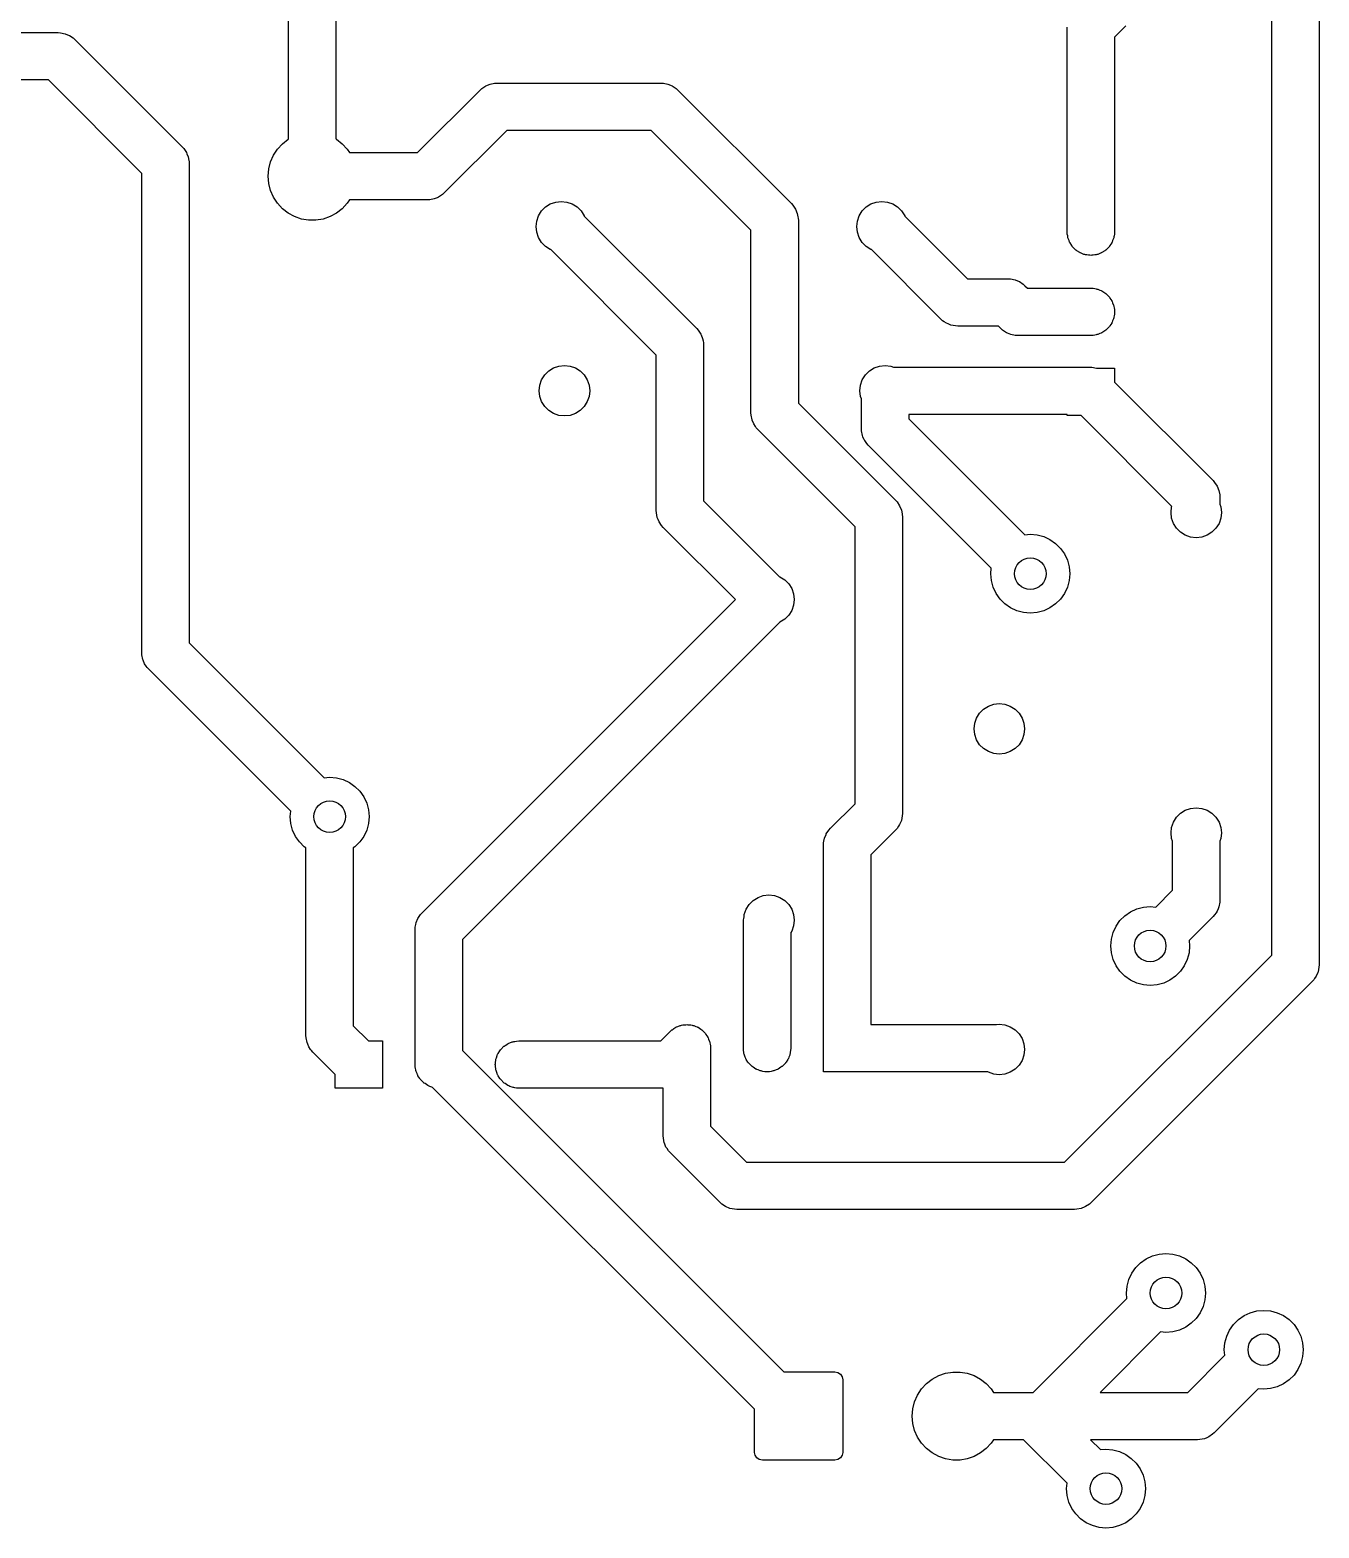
# Model space of a CAD drawing. Extents: x -0.03 to 4.48, y -0.11 to 2.88.
# Drawn here: x 2.876 to 4.484, y -0.071 to 1.798 of the extents above; entities that cross this region are included whole.
import ezdxf

# ---------------------------------------------------------------- set-up
doc = ezdxf.new("R2010")
doc.units = 0
doc.header["$MEASUREMENT"] = 0
doc.layers.add('BLACK', color=7, linetype='CONTINUOUS')

msp = doc.modelspace()

# ---------------------------------------------------------------- linework, layer by layer
at = {"layer": 'BLACK', "linetype": 'CONTINUOUS'}
for p, q in [((4.4839, 2.1945), (4.4839, 0.6315)), ((4.4248, 0.6437), (4.4248, 2.1823)), ((3.1984, 1.6622), (3.1984, 1.8781)), ((3.2575, 1.8736), (3.2575, 1.6622)), ((2.7067, 1.7949), (2.911, 1.7949)), ((2.911, 1.7949), (2.9139, 1.7947)), ((2.9139, 1.7947), (2.9196, 1.7936)), ((4.1697, 1.5465), (4.1697, 1.8016)), ((4.2428, 1.8034), (4.2287, 1.7893)), ((2.9196, 1.7936), (2.9227, 1.7923)), ((2.9227, 1.7923), (2.9249, 1.7914)), ((2.9249, 1.7914), (2.9295, 1.7883)), ((2.9295, 1.7883), (2.9298, 1.7882)), ((2.9298, 1.7882), (2.9319, 1.7862)), ((2.9319, 1.7862), (3.0658, 1.6524)), ((4.2287, 1.7893), (4.2287, 1.5465)), ((2.8988, 1.7358), (2.6945, 1.7358)), ((3.0154, 1.6193), (2.8988, 1.7358)), ((3.3594, 1.6453), (3.4374, 1.7232)), ((3.4374, 1.7232), (3.4395, 1.7252)), ((3.4395, 1.7252), (3.4418, 1.7267)), ((3.4418, 1.7267), (3.4443, 1.7284)), ((3.4443, 1.7284), (3.4466, 1.7293)), ((3.4466, 1.7293), (3.4497, 1.7306)), ((3.4497, 1.7306), (3.4554, 1.7317)), ((3.4554, 1.7317), (3.4583, 1.7319)), ((3.4583, 1.7319), (3.663, 1.7319)), ((3.663, 1.7319), (3.6659, 1.7317)), ((3.6659, 1.7317), (3.6716, 1.7306)), ((3.6716, 1.7306), (3.6747, 1.7293)), ((3.6747, 1.7293), (3.6769, 1.7284)), ((3.6769, 1.7284), (3.6795, 1.7267)), ((3.6795, 1.7267), (3.6817, 1.7252)), ((3.6817, 1.7252), (3.6839, 1.7232)), ((3.6839, 1.7232), (3.8256, 1.5815)), ((3.4705, 1.6728), (3.3925, 1.5949)), ((3.6508, 1.6728), (3.4705, 1.6728)), ((3.7752, 1.5484), (3.6508, 1.6728)), ((3.0658, 1.6524), (3.0677, 1.6502)), ((3.0677, 1.6502), (3.0709, 1.6454)), ((3.0709, 1.6454), (3.0716, 1.6437)), ((3.1795, 1.642), (3.1845, 1.6496)), ((3.1845, 1.6496), (3.1906, 1.6563)), ((3.1906, 1.6563), (3.1978, 1.6619)), ((3.1978, 1.6619), (3.1984, 1.6622)), ((3.2575, 1.6622), (3.2581, 1.6619)), ((3.2581, 1.6619), (3.2653, 1.6563)), ((3.2653, 1.6563), (3.2714, 1.6496)), ((3.2714, 1.6496), (3.2743, 1.6453)), ((3.2743, 1.6453), (3.3594, 1.6453)), ((3.0716, 1.6437), (3.0731, 1.6401)), ((3.0731, 1.6401), (3.0741, 1.6352)), ((3.0741, 1.6352), (3.0743, 1.6344)), ((3.0743, 1.6344), (3.0744, 1.6315)), ((3.0744, 1.6315), (3.0744, 1.0335)), ((3.1736, 1.6248), (3.1758, 1.6336)), ((3.1758, 1.6336), (3.1795, 1.642)), ((3.0154, 1.0213), (3.0154, 1.6193)), ((3.1728, 1.6157), (3.1736, 1.6248)), ((3.1736, 1.6067), (3.1728, 1.6157)), ((3.1758, 1.5979), (3.1736, 1.6067)), ((3.1795, 1.5895), (3.1758, 1.5979)), ((3.1845, 1.5819), (3.1795, 1.5895)), ((3.3856, 1.5897), (3.3836, 1.5889)), ((3.3904, 1.5929), (3.3856, 1.5897)), ((3.3925, 1.5949), (3.3904, 1.5929)), ((3.1906, 1.5752), (3.1845, 1.5819)), ((3.1978, 1.5696), (3.1906, 1.5752)), ((3.2653, 1.5752), (3.2581, 1.5696)), ((3.2714, 1.5819), (3.2653, 1.5752)), ((3.2743, 1.5862), (3.2714, 1.5819)), ((3.3717, 1.5862), (3.2743, 1.5862)), ((3.3745, 1.5864), (3.3717, 1.5862)), ((3.3802, 1.5875), (3.3745, 1.5864)), ((3.3836, 1.5889), (3.3802, 1.5875)), ((3.5102, 1.5664), (3.514, 1.5724)), ((3.514, 1.5724), (3.5189, 1.5774)), ((3.5189, 1.5774), (3.5249, 1.5811)), ((3.5249, 1.5811), (3.5316, 1.5835)), ((3.5316, 1.5835), (3.5386, 1.5843)), ((3.5386, 1.5843), (3.5456, 1.5835)), ((3.5456, 1.5835), (3.5522, 1.5811)), ((3.5522, 1.5811), (3.5582, 1.5774)), ((3.5582, 1.5774), (3.5632, 1.5724)), ((3.5632, 1.5724), (3.567, 1.5664)), ((3.8256, 1.5815), (3.8275, 1.5794)), ((3.8275, 1.5794), (3.8308, 1.5745)), ((3.8308, 1.5745), (3.8308, 1.5745)), ((3.8308, 1.5745), (3.833, 1.5692)), ((3.9102, 1.5664), (3.914, 1.5724)), ((3.914, 1.5724), (3.9189, 1.5774)), ((3.9189, 1.5774), (3.9249, 1.5811)), ((3.9249, 1.5811), (3.9316, 1.5835)), ((3.9316, 1.5835), (3.9386, 1.5843)), ((3.9386, 1.5843), (3.9456, 1.5835)), ((3.9456, 1.5835), (3.9522, 1.5811)), ((3.9522, 1.5811), (3.9582, 1.5774)), ((3.9582, 1.5774), (3.9632, 1.5724)), ((3.9632, 1.5724), (3.967, 1.5664)), ((3.2058, 1.5653), (3.1978, 1.5696)), ((3.2144, 1.5623), (3.2058, 1.5653)), ((3.2234, 1.5608), (3.2144, 1.5623)), ((3.2325, 1.5608), (3.2234, 1.5608)), ((3.2415, 1.5623), (3.2325, 1.5608)), ((3.2501, 1.5653), (3.2415, 1.5623)), ((3.2581, 1.5696), (3.2501, 1.5653)), ((3.5071, 1.5528), (3.5079, 1.5598)), ((3.5079, 1.5457), (3.5071, 1.5528)), ((3.5079, 1.5598), (3.5102, 1.5664)), ((3.567, 1.5664), (3.5671, 1.566)), ((3.5671, 1.566), (3.7075, 1.4256)), ((3.833, 1.5692), (3.8338, 1.5649)), ((3.8338, 1.5649), (3.8341, 1.5635)), ((3.8341, 1.5635), (3.8343, 1.5606)), ((3.8343, 1.5606), (3.8343, 1.3327)), ((3.9071, 1.5528), (3.9079, 1.5598)), ((3.9079, 1.5457), (3.9071, 1.5528)), ((3.9079, 1.5598), (3.9102, 1.5664)), ((3.967, 1.5664), (3.9671, 1.566)), ((3.9671, 1.566), (4.0453, 1.4878)), ((3.5102, 1.5391), (3.5079, 1.5457)), ((3.514, 1.5331), (3.5102, 1.5391)), ((3.5189, 1.5281), (3.514, 1.5331)), ((3.7752, 1.3205), (3.7752, 1.5484)), ((3.9102, 1.5391), (3.9079, 1.5457)), ((3.914, 1.5331), (3.9102, 1.5391)), ((3.9189, 1.5281), (3.914, 1.5331)), ((4.1698, 1.5436), (4.1697, 1.5465)), ((4.1703, 1.5414), (4.1698, 1.5436)), ((4.1704, 1.5399), (4.1703, 1.5414)), ((4.1707, 1.539), (4.1704, 1.5399)), ((4.171, 1.5379), (4.1707, 1.539)), ((4.172, 1.5353), (4.171, 1.5379)), ((4.1726, 1.5336), (4.172, 1.5353)), ((4.1729, 1.5332), (4.1726, 1.5336)), ((4.1732, 1.5325), (4.1729, 1.5332)), ((4.2255, 1.5332), (4.2253, 1.5325)), ((4.2258, 1.5336), (4.2255, 1.5332)), ((4.2264, 1.5353), (4.2258, 1.5336)), ((4.2275, 1.5379), (4.2264, 1.5353)), ((4.2277, 1.539), (4.2275, 1.5379)), ((4.228, 1.5399), (4.2277, 1.539)), ((4.2282, 1.5414), (4.228, 1.5399)), ((4.2286, 1.5436), (4.2282, 1.5414)), ((4.2287, 1.5465), (4.2286, 1.5436)), ((3.5249, 1.5244), (3.5189, 1.5281)), ((3.5254, 1.5242), (3.5249, 1.5244)), ((3.6571, 1.3925), (3.5254, 1.5242)), ((3.9249, 1.5244), (3.9189, 1.5281)), ((3.9254, 1.5242), (3.9249, 1.5244)), ((4.0122, 1.4374), (3.9254, 1.5242)), ((4.1754, 1.5292), (4.1732, 1.5325)), ((4.1761, 1.528), (4.1754, 1.5292)), ((4.1763, 1.5279), (4.1761, 1.528)), ((4.1764, 1.5277), (4.1763, 1.5279)), ((4.1805, 1.5236), (4.1764, 1.5277)), ((4.1807, 1.5235), (4.1805, 1.5236)), ((4.1808, 1.5234), (4.1807, 1.5235)), ((4.1819, 1.5227), (4.1808, 1.5234)), ((4.1853, 1.5204), (4.1819, 1.5227)), ((4.1859, 1.5202), (4.1853, 1.5204)), ((4.1864, 1.5199), (4.1859, 1.5202)), ((4.188, 1.5193), (4.1864, 1.5199)), ((4.1906, 1.5182), (4.188, 1.5193)), ((4.1918, 1.518), (4.1906, 1.5182)), ((4.1926, 1.5177), (4.1918, 1.518)), ((4.1942, 1.5175), (4.1926, 1.5177)), ((4.1963, 1.5171), (4.1942, 1.5175)), ((4.198, 1.5171), (4.1963, 1.5171)), ((4.1992, 1.5169), (4.198, 1.5171)), ((4.2005, 1.5171), (4.1992, 1.5169)), ((4.2021, 1.5171), (4.2005, 1.5171)), ((4.2042, 1.5175), (4.2021, 1.5171)), ((4.2058, 1.5177), (4.2042, 1.5175)), ((4.2067, 1.518), (4.2058, 1.5177)), ((4.2078, 1.5182), (4.2067, 1.518)), ((4.2104, 1.5193), (4.2078, 1.5182)), ((4.212, 1.5199), (4.2104, 1.5193)), ((4.2125, 1.5202), (4.212, 1.5199)), ((4.2131, 1.5204), (4.2125, 1.5202)), ((4.2165, 1.5227), (4.2131, 1.5204)), ((4.2176, 1.5234), (4.2165, 1.5227)), ((4.2178, 1.5235), (4.2176, 1.5234)), ((4.2179, 1.5236), (4.2178, 1.5235)), ((4.222, 1.5277), (4.2179, 1.5236)), ((4.2222, 1.5279), (4.222, 1.5277)), ((4.2223, 1.528), (4.2222, 1.5279)), ((4.223, 1.5292), (4.2223, 1.528)), ((4.2253, 1.5325), (4.223, 1.5292)), ((4.0453, 1.4878), (4.0961, 1.4878)), ((4.0961, 1.4878), (4.099, 1.4877)), ((4.099, 1.4877), (4.1046, 1.4865)), ((4.1046, 1.4865), (4.1078, 1.4852)), ((4.1078, 1.4852), (4.11, 1.4843)), ((4.11, 1.4843), (4.1148, 1.4811)), ((4.1148, 1.4811), (4.1169, 1.4791)), ((4.1169, 1.4791), (4.1201, 1.476)), ((4.1201, 1.476), (4.1992, 1.476)), ((4.1992, 1.476), (4.2021, 1.4758)), ((4.2021, 1.4758), (4.2042, 1.4754)), ((4.2042, 1.4754), (4.2058, 1.4752)), ((4.2058, 1.4752), (4.2067, 1.4749)), ((4.2067, 1.4749), (4.2078, 1.4747)), ((4.2078, 1.4747), (4.2104, 1.4736)), ((4.2104, 1.4736), (4.212, 1.4731)), ((4.212, 1.4731), (4.2125, 1.4728)), ((4.2125, 1.4728), (4.2131, 1.4725)), ((4.2131, 1.4725), (4.2165, 1.4703)), ((4.2165, 1.4703), (4.2176, 1.4695)), ((4.2176, 1.4695), (4.2178, 1.4694)), ((4.2178, 1.4694), (4.2179, 1.4693)), ((4.2179, 1.4693), (4.222, 1.4652)), ((4.222, 1.4652), (4.2222, 1.465)), ((4.2222, 1.465), (4.2223, 1.4649)), ((4.2223, 1.4649), (4.223, 1.4637)), ((4.223, 1.4637), (4.2253, 1.4604)), ((4.2253, 1.4604), (4.2255, 1.4598)), ((4.2255, 1.4598), (4.2258, 1.4593)), ((4.2258, 1.4593), (4.2264, 1.4577)), ((4.2264, 1.4577), (4.2275, 1.455)), ((4.2275, 1.455), (4.2277, 1.4539)), ((4.2277, 1.4539), (4.228, 1.453)), ((4.228, 1.4399), (4.2277, 1.439)), ((4.228, 1.453), (4.2282, 1.4515)), ((4.2282, 1.4414), (4.228, 1.4399)), ((4.2282, 1.4515), (4.2286, 1.4494)), ((4.2286, 1.4436), (4.2282, 1.4414)), ((4.2286, 1.4494), (4.2286, 1.4477)), ((4.2286, 1.4477), (4.2287, 1.4465)), ((4.2287, 1.4465), (4.2286, 1.4452)), ((4.2286, 1.4452), (4.2286, 1.4436)), ((3.7075, 1.4256), (3.7094, 1.4235)), ((3.7094, 1.4235), (3.7127, 1.4186)), ((4.0143, 1.4354), (4.0122, 1.4374)), ((4.0163, 1.4341), (4.0143, 1.4354)), ((4.0192, 1.4322), (4.0163, 1.4341)), ((4.0214, 1.4313), (4.0192, 1.4322)), ((4.0245, 1.43), (4.0214, 1.4313)), ((4.0302, 1.4289), (4.0245, 1.43)), ((4.0331, 1.4287), (4.0302, 1.4289)), ((4.0838, 1.4287), (4.0331, 1.4287)), ((4.087, 1.4256), (4.0838, 1.4287)), ((4.0891, 1.4236), (4.087, 1.4256)), ((4.094, 1.4204), (4.0891, 1.4236)), ((4.2165, 1.4227), (4.2131, 1.4204)), ((4.2176, 1.4234), (4.2165, 1.4227)), ((4.2178, 1.4235), (4.2176, 1.4234)), ((4.2179, 1.4236), (4.2178, 1.4235)), ((4.222, 1.4277), (4.2179, 1.4236)), ((4.2222, 1.4279), (4.222, 1.4277)), ((4.2223, 1.428), (4.2222, 1.4279)), ((4.223, 1.4292), (4.2223, 1.428)), ((4.2253, 1.4325), (4.223, 1.4292)), ((4.2255, 1.4332), (4.2253, 1.4325)), ((4.2258, 1.4336), (4.2255, 1.4332)), ((4.2264, 1.4353), (4.2258, 1.4336)), ((4.2275, 1.4379), (4.2264, 1.4353)), ((4.2277, 1.439), (4.2275, 1.4379)), ((3.7127, 1.4186), (3.7131, 1.4177)), ((3.7131, 1.4177), (3.7149, 1.4133)), ((3.7149, 1.4133), (3.7155, 1.4103)), ((3.7155, 1.4103), (3.716, 1.4076)), ((3.716, 1.4076), (3.7161, 1.4047)), ((3.7161, 1.4047), (3.7161, 1.2107)), ((4.0953, 1.4199), (4.094, 1.4204)), ((4.0993, 1.4182), (4.0953, 1.4199)), ((4.105, 1.4171), (4.0993, 1.4182)), ((4.1079, 1.4169), (4.105, 1.4171)), ((4.1992, 1.4169), (4.1079, 1.4169)), ((4.2021, 1.4171), (4.1992, 1.4169)), ((4.2042, 1.4175), (4.2021, 1.4171)), ((4.2058, 1.4177), (4.2042, 1.4175)), ((4.2067, 1.418), (4.2058, 1.4177)), ((4.2078, 1.4182), (4.2067, 1.418)), ((4.2104, 1.4193), (4.2078, 1.4182)), ((4.212, 1.4199), (4.2104, 1.4193)), ((4.2125, 1.4202), (4.212, 1.4199)), ((4.2131, 1.4204), (4.2125, 1.4202)), ((3.6571, 1.1984), (3.6571, 1.3925)), ((3.5141, 1.3617), (3.5179, 1.3677)), ((3.5179, 1.3677), (3.5229, 1.3727)), ((3.5229, 1.3727), (3.5289, 1.3764)), ((3.5289, 1.3764), (3.5355, 1.3787)), ((3.5355, 1.3787), (3.5425, 1.3795)), ((3.5425, 1.3795), (3.5495, 1.3787)), ((3.5495, 1.3787), (3.5562, 1.3764)), ((3.5562, 1.3764), (3.5622, 1.3727)), ((3.5622, 1.3727), (3.5671, 1.3677)), ((3.5671, 1.3677), (3.5709, 1.3617)), ((3.9141, 1.3617), (3.9179, 1.3677)), ((3.9179, 1.3677), (3.9229, 1.3727)), ((3.9229, 1.3727), (3.9289, 1.3764)), ((3.9289, 1.3764), (3.9355, 1.3787)), ((3.9355, 1.3787), (3.9425, 1.3795)), ((3.9425, 1.3795), (3.9495, 1.3787)), ((3.9495, 1.3787), (3.9529, 1.3776)), ((3.9529, 1.3776), (4.1976, 1.3776)), ((4.1976, 1.3776), (4.2005, 1.3774)), ((4.2005, 1.3774), (4.2062, 1.3763)), ((4.2062, 1.3763), (4.2069, 1.376)), ((4.2069, 1.376), (4.2287, 1.376)), ((4.2287, 1.376), (4.2287, 1.3587)), ((3.511, 1.348), (3.5118, 1.355)), ((3.5118, 1.341), (3.511, 1.348)), ((3.5118, 1.355), (3.5141, 1.3617)), ((3.5709, 1.3617), (3.5732, 1.355)), ((3.5732, 1.355), (3.574, 1.348)), ((3.574, 1.348), (3.5732, 1.341)), ((3.911, 1.348), (3.9118, 1.355)), ((3.9118, 1.341), (3.911, 1.348)), ((3.9118, 1.355), (3.9141, 1.3617)), ((4.2287, 1.3587), (4.3516, 1.2358)), ((3.5141, 1.3344), (3.5118, 1.341)), ((3.5179, 1.3284), (3.5141, 1.3344)), ((3.5229, 1.3234), (3.5179, 1.3284)), ((3.5671, 1.3284), (3.5622, 1.3234)), ((3.5709, 1.3344), (3.5671, 1.3284)), ((3.5732, 1.341), (3.5709, 1.3344)), ((3.8343, 1.3327), (3.9555, 1.2114)), ((3.913, 1.3377), (3.9118, 1.341)), ((3.913, 1.3008), (3.913, 1.3377)), ((3.5289, 1.3197), (3.5229, 1.3234)), ((3.5355, 1.3173), (3.5289, 1.3197)), ((3.5425, 1.3165), (3.5355, 1.3173)), ((3.5495, 1.3173), (3.5425, 1.3165)), ((3.5562, 1.3197), (3.5495, 1.3173)), ((3.5622, 1.3234), (3.5562, 1.3197)), ((3.7753, 1.3176), (3.7752, 1.3205)), ((3.7765, 1.3119), (3.7753, 1.3176)), ((3.7767, 1.3114), (3.7765, 1.3119)), ((3.7787, 1.3066), (3.7767, 1.3114)), ((4.1697, 1.3185), (3.972, 1.3185)), ((3.972, 1.3185), (3.972, 1.313)), ((3.972, 1.313), (4.1168, 1.1683)), ((4.1697, 1.3169), (4.1697, 1.3185)), ((4.187, 1.3169), (4.1697, 1.3169)), ((4.3002, 1.2037), (4.187, 1.3169)), ((3.7807, 1.3035), (3.7787, 1.3066)), ((3.7819, 1.3017), (3.7807, 1.3035)), ((3.7838, 1.2996), (3.7819, 1.3017)), ((3.9051, 1.1783), (3.7838, 1.2996)), ((3.9131, 1.2979), (3.913, 1.3008)), ((3.9143, 1.2922), (3.9131, 1.2979)), ((3.9149, 1.2906), (3.9143, 1.2922)), ((3.9165, 1.2869), (3.9149, 1.2906)), ((3.9172, 1.2857), (3.9165, 1.2869)), ((3.9197, 1.2821), (3.9172, 1.2857)), ((3.9216, 1.2799), (3.9197, 1.2821)), ((4.075, 1.1265), (3.9216, 1.2799)), ((4.3516, 1.2358), (4.3535, 1.2337)), ((4.3535, 1.2337), (4.3567, 1.2289)), ((4.3567, 1.2289), (4.359, 1.2235)), ((4.359, 1.2235), (4.3601, 1.2179)), ((4.3601, 1.2179), (4.3602, 1.215)), ((3.6572, 1.1955), (3.6571, 1.1984)), ((3.7161, 1.2107), (3.8109, 1.1159)), ((3.9555, 1.2114), (3.9575, 1.2093)), ((3.9575, 1.2093), (3.9607, 1.2045)), ((3.9607, 1.2045), (3.9607, 1.2045)), ((3.9607, 1.2045), (3.9629, 1.1991)), ((3.9629, 1.1991), (3.9638, 1.1945)), ((4.2992, 1.1961), (4.3, 1.2031)), ((4.3, 1.2031), (4.3002, 1.2037)), ((4.3602, 1.215), (4.3602, 1.2064)), ((4.3602, 1.2064), (4.3614, 1.2031)), ((4.3614, 1.2031), (4.3622, 1.1961)), ((3.6584, 1.1899), (3.6572, 1.1955)), ((3.6593, 1.1875), (3.6584, 1.1899)), ((3.6606, 1.1845), (3.6593, 1.1875)), ((3.6638, 1.1797), (3.6606, 1.1845)), ((3.6657, 1.1775), (3.6638, 1.1797)), ((3.9051, 0.8327), (3.9051, 1.1783)), ((3.9638, 1.1945), (3.964, 1.1934)), ((3.964, 1.1934), (3.9642, 1.1906)), ((3.9642, 1.1906), (3.9642, 0.8205)), ((4.3, 1.1891), (4.2992, 1.1961)), ((4.3023, 1.1824), (4.3, 1.1891)), ((4.3061, 1.1764), (4.3023, 1.1824)), ((4.3591, 1.1824), (4.3553, 1.1764)), ((4.3614, 1.1891), (4.3591, 1.1824)), ((4.3622, 1.1961), (4.3614, 1.1891)), ((3.7559, 1.0874), (3.6657, 1.1775)), ((4.1168, 1.1683), (4.1236, 1.1689)), ((4.1236, 1.1689), (4.1322, 1.1682)), ((4.1322, 1.1682), (4.1405, 1.1659)), ((4.1405, 1.1659), (4.1482, 1.1623)), ((4.1482, 1.1623), (4.1553, 1.1574)), ((4.3111, 1.1714), (4.3061, 1.1764)), ((4.317, 1.1677), (4.3111, 1.1714)), ((4.3237, 1.1654), (4.317, 1.1677)), ((4.3307, 1.1646), (4.3237, 1.1654)), ((4.3377, 1.1654), (4.3307, 1.1646)), ((4.3444, 1.1677), (4.3377, 1.1654)), ((4.3503, 1.1714), (4.3444, 1.1677)), ((4.3553, 1.1764), (4.3503, 1.1714)), ((4.1553, 1.1574), (4.1613, 1.1513)), ((4.1613, 1.1513), (4.1662, 1.1443)), ((4.1662, 1.1443), (4.1699, 1.1365)), ((4.0744, 1.1197), (4.075, 1.1265)), ((4.1699, 1.1365), (4.1721, 1.1282)), ((4.1721, 1.1282), (4.1728, 1.1197)), ((3.8109, 1.1159), (3.8113, 1.1158)), ((3.8113, 1.1158), (3.8173, 1.112)), ((3.8173, 1.112), (3.8223, 1.107)), ((3.8223, 1.107), (3.826, 1.1011)), ((4.0752, 1.1111), (4.0744, 1.1197)), ((4.0774, 1.1029), (4.0752, 1.1111)), ((4.1721, 1.1111), (4.1699, 1.1029)), ((4.1728, 1.1197), (4.1721, 1.1111)), ((3.3649, 0.6965), (3.7559, 1.0874)), ((3.826, 1.1011), (3.8283, 1.0944)), ((3.8283, 1.0944), (3.8291, 1.0874)), ((3.8291, 1.0874), (3.8283, 1.0804)), ((4.081, 1.0951), (4.0774, 1.1029)), ((4.0859, 1.0881), (4.081, 1.0951)), ((4.092, 1.082), (4.0859, 1.0881)), ((4.1613, 1.0881), (4.1553, 1.082)), ((4.1662, 1.0951), (4.1613, 1.0881)), ((4.1699, 1.1029), (4.1662, 1.0951)), ((3.8223, 1.0678), (3.8173, 1.0628)), ((3.826, 1.0737), (3.8223, 1.0678)), ((3.8283, 1.0804), (3.826, 1.0737)), ((4.099, 1.0771), (4.092, 1.082)), ((4.1068, 1.0734), (4.099, 1.0771)), ((4.1151, 1.0712), (4.1068, 1.0734)), ((4.1236, 1.0705), (4.1151, 1.0712)), ((4.1322, 1.0712), (4.1236, 1.0705)), ((4.1405, 1.0734), (4.1322, 1.0712)), ((4.1482, 1.0771), (4.1405, 1.0734)), ((4.1553, 1.082), (4.1482, 1.0771)), ((3.8109, 1.0589), (3.4154, 0.6634)), ((3.8113, 1.059), (3.8109, 1.0589)), ((3.8173, 1.0628), (3.8113, 1.059)), ((3.0744, 1.0335), (3.2428, 0.8651)), ((3.0155, 1.0184), (3.0154, 1.0213)), ((3.0166, 1.0127), (3.0155, 1.0184)), ((3.017, 1.0117), (3.0166, 1.0127)), ((3.0188, 1.0073), (3.017, 1.0117)), ((3.0209, 1.0043), (3.0188, 1.0073)), ((3.0221, 1.0025), (3.0209, 1.0043)), ((3.024, 1.0004), (3.0221, 1.0025)), ((3.201, 0.8234), (3.024, 1.0004)), ((4.0654, 0.9506), (4.0714, 0.9544)), ((4.0714, 0.9544), (4.078, 0.9567)), ((4.078, 0.9567), (4.085, 0.9575)), ((4.085, 0.9575), (4.092, 0.9567)), ((4.092, 0.9567), (4.0987, 0.9544)), ((4.0987, 0.9544), (4.1047, 0.9506)), ((4.0543, 0.933), (4.0567, 0.9396)), ((4.0567, 0.9396), (4.0604, 0.9456)), ((4.0604, 0.9456), (4.0654, 0.9506)), ((4.1047, 0.9506), (4.1097, 0.9456)), ((4.1097, 0.9456), (4.1134, 0.9396)), ((4.1134, 0.9396), (4.1157, 0.933)), ((4.0535, 0.926), (4.0543, 0.933)), ((4.0543, 0.919), (4.0535, 0.926)), ((4.0567, 0.9123), (4.0543, 0.919)), ((4.1157, 0.919), (4.1134, 0.9123)), ((4.1157, 0.933), (4.1165, 0.926)), ((4.1165, 0.926), (4.1157, 0.919)), ((4.0604, 0.9063), (4.0567, 0.9123)), ((4.0654, 0.9014), (4.0604, 0.9063)), ((4.0714, 0.8976), (4.0654, 0.9014)), ((4.078, 0.8953), (4.0714, 0.8976)), ((4.0987, 0.8976), (4.092, 0.8953)), ((4.1047, 0.9014), (4.0987, 0.8976)), ((4.1097, 0.9063), (4.1047, 0.9014)), ((4.1134, 0.9123), (4.1097, 0.9063)), ((4.085, 0.8945), (4.078, 0.8953)), ((4.092, 0.8953), (4.085, 0.8945)), ((3.2428, 0.8651), (3.2496, 0.8657)), ((3.2496, 0.8657), (3.2582, 0.865)), ((3.2582, 0.865), (3.2664, 0.8628)), ((3.2664, 0.8628), (3.2742, 0.8592)), ((3.2742, 0.8592), (3.2812, 0.8542)), ((3.2812, 0.8542), (3.2873, 0.8482)), ((3.2873, 0.8482), (3.2922, 0.8411)), ((3.2004, 0.8165), (3.201, 0.8234)), ((3.2922, 0.8411), (3.2959, 0.8334)), ((3.2959, 0.8334), (3.2981, 0.8251)), ((3.2981, 0.8251), (3.2988, 0.8165)), ((3.8744, 0.802), (3.9051, 0.8327)), ((4.3111, 0.8207), (4.317, 0.8244)), ((4.317, 0.8244), (4.3237, 0.8268)), ((4.3237, 0.8268), (4.3307, 0.8276)), ((4.3307, 0.8276), (4.3377, 0.8268)), ((4.3377, 0.8268), (4.3444, 0.8244)), ((4.3444, 0.8244), (4.3503, 0.8207)), ((3.2011, 0.808), (3.2004, 0.8165)), ((3.2034, 0.7997), (3.2011, 0.808)), ((3.2981, 0.808), (3.2959, 0.7997)), ((3.2988, 0.8165), (3.2981, 0.808)), ((3.9594, 0.8046), (3.9575, 0.8017)), ((3.9607, 0.8066), (3.9594, 0.8046)), ((3.9624, 0.8107), (3.9607, 0.8066)), ((3.9629, 0.8119), (3.9624, 0.8107)), ((3.964, 0.8176), (3.9629, 0.8119)), ((3.9642, 0.8205), (3.964, 0.8176)), ((4.3, 0.8031), (4.3023, 0.8097)), ((4.3023, 0.8097), (4.3061, 0.8157)), ((4.3061, 0.8157), (4.3111, 0.8207)), ((4.3503, 0.8207), (4.3553, 0.8157)), ((4.3553, 0.8157), (4.3591, 0.8097)), ((4.3591, 0.8097), (4.3614, 0.8031)), ((3.207, 0.7919), (3.2034, 0.7997)), ((3.2119, 0.7849), (3.207, 0.7919)), ((3.2922, 0.7919), (3.2873, 0.7849)), ((3.2959, 0.7997), (3.2922, 0.7919)), ((3.8659, 0.784), (3.8663, 0.7861)), ((3.8663, 0.7861), (3.867, 0.7897)), ((3.867, 0.7897), (3.8689, 0.7943)), ((3.8689, 0.7943), (3.8692, 0.795)), ((3.8692, 0.795), (3.8725, 0.7998)), ((3.8725, 0.7998), (3.8744, 0.802)), ((3.9555, 0.7996), (3.9248, 0.7689)), ((3.9575, 0.8017), (3.9555, 0.7996)), ((4.2992, 0.7961), (4.3, 0.8031)), ((4.3, 0.7891), (4.2992, 0.7961)), ((4.3012, 0.7857), (4.3, 0.7891)), ((4.3012, 0.7248), (4.3012, 0.7857)), ((4.3614, 0.7891), (4.3602, 0.7857)), ((4.3602, 0.7857), (4.3602, 0.7126)), ((4.3614, 0.8031), (4.3622, 0.7961)), ((4.3622, 0.7961), (4.3614, 0.7891)), ((3.218, 0.7788), (3.2119, 0.7849)), ((3.2201, 0.7774), (3.218, 0.7788)), ((3.2201, 0.5433), (3.2201, 0.7774)), ((3.2812, 0.7788), (3.2791, 0.7774)), ((3.2791, 0.7774), (3.2791, 0.5555)), ((3.2873, 0.7849), (3.2812, 0.7788)), ((3.8657, 0.7811), (3.8659, 0.784)), ((3.8657, 0.5571), (3.8657, 0.7811)), ((3.9248, 0.7689), (3.9248, 0.5571)), ((3.773, 0.707), (3.778, 0.712)), ((3.778, 0.712), (3.784, 0.7158)), ((3.784, 0.7158), (3.7906, 0.7181)), ((3.7906, 0.7181), (3.7976, 0.7189)), ((3.7976, 0.7189), (3.8046, 0.7181)), ((3.8046, 0.7181), (3.8113, 0.7158)), ((3.8113, 0.7158), (3.8173, 0.712)), ((3.8173, 0.712), (3.8223, 0.707)), ((4.2801, 0.7037), (4.3012, 0.7248)), ((4.3602, 0.7126), (4.3601, 0.7097)), ((3.3598, 0.6895), (3.363, 0.6943)), ((3.363, 0.6943), (3.3649, 0.6965)), ((3.7666, 0.6915), (3.7669, 0.6944)), ((3.7669, 0.6944), (3.7693, 0.7011)), ((3.7693, 0.7011), (3.773, 0.707)), ((3.8223, 0.707), (3.826, 0.7011)), ((3.826, 0.7011), (3.8283, 0.6944)), ((3.8283, 0.6944), (3.8291, 0.6874)), ((4.2355, 0.6868), (4.2416, 0.6928)), ((4.2416, 0.6928), (4.2486, 0.6977)), ((4.2486, 0.6977), (4.2564, 0.7014)), ((4.2564, 0.7014), (4.2647, 0.7036)), ((4.2647, 0.7036), (4.2732, 0.7043)), ((4.2732, 0.7043), (4.2801, 0.7037)), ((4.3516, 0.6917), (4.3218, 0.662)), ((4.3535, 0.6939), (4.3516, 0.6917)), ((4.3554, 0.6966), (4.3535, 0.6939)), ((4.3567, 0.6987), (4.3554, 0.6966)), ((4.358, 0.7016), (4.3567, 0.6987)), ((4.359, 0.704), (4.358, 0.7016)), ((4.3601, 0.7097), (4.359, 0.704)), ((3.3563, 0.6756), (3.3564, 0.6785)), ((3.3563, 0.5071), (3.3563, 0.6756)), ((3.3564, 0.6785), (3.3572, 0.6821)), ((3.3572, 0.6821), (3.3576, 0.6842)), ((3.3576, 0.6842), (3.3598, 0.6895)), ((3.3598, 0.6895), (3.3598, 0.6895)), ((3.7657, 0.685), (3.7659, 0.6879)), ((3.7657, 0.5276), (3.7657, 0.685)), ((3.7659, 0.6879), (3.7662, 0.6895)), ((3.7662, 0.6895), (3.7666, 0.6915)), ((3.826, 0.6737), (3.8248, 0.6718)), ((3.8283, 0.6804), (3.826, 0.6737)), ((3.8291, 0.6874), (3.8283, 0.6804)), ((4.227, 0.6719), (4.2306, 0.6797)), ((4.2306, 0.6797), (4.2355, 0.6868)), ((3.4154, 0.6634), (3.4154, 0.5247)), ((3.8248, 0.6718), (3.8248, 0.5276)), ((4.224, 0.6551), (4.2248, 0.6637)), ((4.2248, 0.6466), (4.224, 0.6551)), ((4.2248, 0.6637), (4.227, 0.6719)), ((4.3224, 0.6551), (4.3217, 0.6466)), ((4.3218, 0.662), (4.3224, 0.6551)), ((4.1665, 0.3854), (4.4248, 0.6437)), ((4.227, 0.6383), (4.2248, 0.6466)), ((4.2306, 0.6305), (4.227, 0.6383)), ((4.3195, 0.6383), (4.3158, 0.6305)), ((4.3217, 0.6466), (4.3195, 0.6383)), ((4.2355, 0.6235), (4.2306, 0.6305)), ((4.2416, 0.6174), (4.2355, 0.6235)), ((4.2486, 0.6125), (4.2416, 0.6174)), ((4.3049, 0.6174), (4.2978, 0.6125)), ((4.3109, 0.6235), (4.3049, 0.6174)), ((4.3158, 0.6305), (4.3109, 0.6235)), ((4.4804, 0.6176), (4.4784, 0.6146)), ((4.4822, 0.622), (4.4804, 0.6176)), ((4.4826, 0.6229), (4.4822, 0.622)), ((4.4837, 0.6286), (4.4826, 0.6229)), ((4.4839, 0.6315), (4.4837, 0.6286)), ((4.4752, 0.6106), (4.1996, 0.335)), ((4.2564, 0.6089), (4.2486, 0.6125)), ((4.2647, 0.6067), (4.2564, 0.6089)), ((4.2732, 0.6059), (4.2647, 0.6067)), ((4.2818, 0.6067), (4.2732, 0.6059)), ((4.2901, 0.6089), (4.2818, 0.6067)), ((4.2978, 0.6125), (4.2901, 0.6089)), ((4.4772, 0.6128), (4.4752, 0.6106)), ((4.4784, 0.6146), (4.4772, 0.6128)), ((3.2202, 0.5404), (3.2201, 0.5433)), ((3.2791, 0.5555), (3.2981, 0.5366)), ((3.6626, 0.5366), (3.6744, 0.5484)), ((3.6744, 0.5484), (3.6765, 0.5504)), ((3.6765, 0.5504), (3.6767, 0.5505)), ((3.6767, 0.5505), (3.6769, 0.5506)), ((3.6769, 0.5506), (3.678, 0.5514)), ((3.678, 0.5514), (3.679, 0.5521)), ((3.679, 0.5521), (3.6814, 0.5536)), ((3.6814, 0.5536), (3.682, 0.5539)), ((3.682, 0.5539), (3.6825, 0.5542)), ((3.6825, 0.5542), (3.6841, 0.5547)), ((3.6841, 0.5547), (3.6867, 0.5558)), ((3.6867, 0.5558), (3.6878, 0.556)), ((3.6878, 0.556), (3.6887, 0.5563)), ((3.6887, 0.5563), (3.6902, 0.5565)), ((3.6902, 0.5565), (3.6924, 0.5569)), ((3.6924, 0.5569), (3.694, 0.5569)), ((3.694, 0.5569), (3.6953, 0.5571)), ((3.6953, 0.5571), (3.6965, 0.5569)), ((3.6965, 0.5569), (3.6982, 0.5569)), ((3.6982, 0.5569), (3.7003, 0.5565)), ((3.7003, 0.5565), (3.7018, 0.5563)), ((3.7018, 0.5563), (3.7027, 0.556)), ((3.7027, 0.556), (3.7038, 0.5558)), ((3.7038, 0.5558), (3.7065, 0.5547)), ((3.7065, 0.5547), (3.7081, 0.5542)), ((3.7081, 0.5542), (3.7086, 0.5539)), ((3.7086, 0.5539), (3.7092, 0.5536)), ((3.7092, 0.5536), (3.7125, 0.5514)), ((3.7125, 0.5514), (3.7137, 0.5506)), ((3.7137, 0.5506), (3.7138, 0.5505)), ((3.7138, 0.5505), (3.714, 0.5504)), ((3.714, 0.5504), (3.7181, 0.5463)), ((3.7181, 0.5463), (3.7182, 0.5461)), ((3.7182, 0.5461), (3.7184, 0.546)), ((3.7184, 0.546), (3.7191, 0.5448)), ((3.7191, 0.5448), (3.7213, 0.5415)), ((3.8657, 0.498), (3.8657, 0.5571)), ((3.9248, 0.5571), (4.0815, 0.5571)), ((4.0815, 0.5571), (4.085, 0.5575)), ((4.085, 0.5575), (4.092, 0.5567)), ((4.092, 0.5567), (4.0987, 0.5544)), ((4.0987, 0.5544), (4.1047, 0.5506)), ((4.1047, 0.5506), (4.1097, 0.5456)), ((4.1097, 0.5456), (4.1134, 0.5396)), ((3.2214, 0.5347), (3.2202, 0.5404)), ((3.2222, 0.5327), (3.2214, 0.5347)), ((3.2236, 0.5294), (3.2222, 0.5327)), ((3.2258, 0.526), (3.2236, 0.5294)), ((3.2268, 0.5246), (3.2258, 0.526)), ((3.2287, 0.5224), (3.2268, 0.5246)), ((3.2981, 0.5366), (3.3154, 0.5366)), ((3.3154, 0.5366), (3.3154, 0.4776)), ((3.4154, 0.5247), (3.8164, 0.1236)), ((3.4598, 0.521), (3.462, 0.5244)), ((3.462, 0.5244), (3.4627, 0.5255)), ((3.4627, 0.5255), (3.4629, 0.5256)), ((3.4629, 0.5256), (3.463, 0.5258)), ((3.463, 0.5258), (3.4671, 0.5299)), ((3.4671, 0.5299), (3.4673, 0.53)), ((3.4673, 0.53), (3.4674, 0.5302)), ((3.4674, 0.5302), (3.4686, 0.5309)), ((3.4686, 0.5309), (3.4719, 0.5331)), ((3.4719, 0.5331), (3.4725, 0.5334)), ((3.4725, 0.5334), (3.473, 0.5337)), ((3.473, 0.5337), (3.4746, 0.5343)), ((3.4746, 0.5343), (3.4773, 0.5353)), ((3.4773, 0.5353), (3.4784, 0.5356)), ((3.4784, 0.5356), (3.4793, 0.5359)), ((3.4793, 0.5359), (3.4808, 0.536)), ((3.4808, 0.536), (3.4829, 0.5365)), ((3.4829, 0.5365), (3.4858, 0.5366)), ((3.4858, 0.5366), (3.6626, 0.5366)), ((3.7213, 0.5415), (3.7216, 0.5409)), ((3.7216, 0.5409), (3.7219, 0.5404)), ((3.7219, 0.5404), (3.7224, 0.5388)), ((3.7224, 0.5388), (3.7235, 0.5361)), ((3.7235, 0.5361), (3.7238, 0.535)), ((3.7238, 0.535), (3.7241, 0.5341)), ((3.7241, 0.5341), (3.7242, 0.5326)), ((3.7242, 0.5326), (3.7247, 0.5305)), ((3.7247, 0.5305), (3.7248, 0.5276)), ((3.7248, 0.5276), (3.7248, 0.4303)), ((3.7659, 0.5247), (3.7657, 0.5276)), ((3.7663, 0.5225), (3.7659, 0.5247)), ((3.8247, 0.5247), (3.8242, 0.5225)), ((3.8248, 0.5276), (3.8247, 0.5247)), ((4.1134, 0.5396), (4.1157, 0.533)), ((4.1157, 0.533), (4.1165, 0.526)), ((4.1165, 0.526), (4.1157, 0.519)), ((3.2563, 0.4949), (3.2287, 0.5224)), ((3.3564, 0.5042), (3.3563, 0.5071)), ((3.4563, 0.5071), (3.4564, 0.5083)), ((3.4564, 0.5058), (3.4563, 0.5071)), ((3.4564, 0.51), (3.4569, 0.5121)), ((3.4564, 0.5083), (3.4564, 0.51)), ((3.4564, 0.5042), (3.4564, 0.5058)), ((3.4569, 0.5121), (3.457, 0.5137)), ((3.457, 0.5137), (3.4573, 0.5145)), ((3.4573, 0.5145), (3.4576, 0.5157)), ((3.4576, 0.5157), (3.4587, 0.5183)), ((3.4587, 0.5183), (3.4592, 0.5199)), ((3.4592, 0.5199), (3.4595, 0.5204)), ((3.4595, 0.5204), (3.4598, 0.521)), ((3.7665, 0.521), (3.7663, 0.5225)), ((3.7668, 0.5201), (3.7665, 0.521)), ((3.767, 0.519), (3.7668, 0.5201)), ((3.7681, 0.5164), (3.767, 0.519)), ((3.7687, 0.5147), (3.7681, 0.5164)), ((3.769, 0.5143), (3.7687, 0.5147)), ((3.7692, 0.5136), (3.769, 0.5143)), ((3.7715, 0.5103), (3.7692, 0.5136)), ((3.7722, 0.5091), (3.7715, 0.5103)), ((3.7723, 0.509), (3.7722, 0.5091)), ((3.7725, 0.5088), (3.7723, 0.509)), ((3.7765, 0.5047), (3.7725, 0.5088)), ((3.8181, 0.5088), (3.814, 0.5047)), ((3.8182, 0.509), (3.8181, 0.5088)), ((3.8184, 0.5091), (3.8182, 0.509)), ((3.8191, 0.5103), (3.8184, 0.5091)), ((3.8213, 0.5136), (3.8191, 0.5103)), ((3.8216, 0.5143), (3.8213, 0.5136)), ((3.8219, 0.5147), (3.8216, 0.5143)), ((3.8224, 0.5164), (3.8219, 0.5147)), ((3.8235, 0.519), (3.8224, 0.5164)), ((3.8238, 0.5201), (3.8235, 0.519)), ((3.8241, 0.521), (3.8238, 0.5201)), ((3.8242, 0.5225), (3.8241, 0.521)), ((4.1097, 0.5063), (4.1047, 0.5014)), ((4.1134, 0.5123), (4.1097, 0.5063)), ((4.1157, 0.519), (4.1134, 0.5123)), ((3.2563, 0.4776), (3.2563, 0.4949)), ((3.3569, 0.5021), (3.3564, 0.5042)), ((3.357, 0.5005), (3.3569, 0.5021)), ((3.3573, 0.4996), (3.357, 0.5005)), ((3.3576, 0.4985), (3.3573, 0.4996)), ((3.3587, 0.4959), (3.3576, 0.4985)), ((3.3592, 0.4943), (3.3587, 0.4959)), ((3.3595, 0.4938), (3.3592, 0.4943)), ((3.3598, 0.4932), (3.3595, 0.4938)), ((3.362, 0.4898), (3.3598, 0.4932)), ((3.3627, 0.4887), (3.362, 0.4898)), ((3.3629, 0.4885), (3.3627, 0.4887)), ((3.363, 0.4884), (3.3629, 0.4885)), ((3.3671, 0.4843), (3.363, 0.4884)), ((3.4569, 0.5021), (3.4564, 0.5042)), ((3.457, 0.5005), (3.4569, 0.5021)), ((3.4573, 0.4996), (3.457, 0.5005)), ((3.4576, 0.4985), (3.4573, 0.4996)), ((3.4587, 0.4959), (3.4576, 0.4985)), ((3.4592, 0.4943), (3.4587, 0.4959)), ((3.4595, 0.4938), (3.4592, 0.4943)), ((3.4598, 0.4932), (3.4595, 0.4938)), ((3.462, 0.4898), (3.4598, 0.4932)), ((3.4627, 0.4887), (3.462, 0.4898)), ((3.4629, 0.4885), (3.4627, 0.4887)), ((3.463, 0.4884), (3.4629, 0.4885)), ((3.4671, 0.4843), (3.463, 0.4884)), ((3.7767, 0.5046), (3.7765, 0.5047)), ((3.7769, 0.5045), (3.7767, 0.5046)), ((3.778, 0.5038), (3.7769, 0.5045)), ((3.7814, 0.5015), (3.778, 0.5038)), ((3.782, 0.5013), (3.7814, 0.5015)), ((3.7825, 0.501), (3.782, 0.5013)), ((3.7841, 0.5004), (3.7825, 0.501)), ((3.7867, 0.4993), (3.7841, 0.5004)), ((3.7878, 0.4991), (3.7867, 0.4993)), ((3.7887, 0.4988), (3.7878, 0.4991)), ((3.7902, 0.4986), (3.7887, 0.4988)), ((3.7924, 0.4982), (3.7902, 0.4986)), ((3.794, 0.4982), (3.7924, 0.4982)), ((3.7953, 0.498), (3.794, 0.4982)), ((3.7965, 0.4982), (3.7953, 0.498)), ((3.7982, 0.4982), (3.7965, 0.4982)), ((3.8003, 0.4986), (3.7982, 0.4982)), ((3.8018, 0.4988), (3.8003, 0.4986)), ((3.8027, 0.4991), (3.8018, 0.4988)), ((3.8038, 0.4993), (3.8027, 0.4991)), ((3.8065, 0.5004), (3.8038, 0.4993)), ((3.8081, 0.501), (3.8065, 0.5004)), ((3.8086, 0.5013), (3.8081, 0.501)), ((3.8092, 0.5015), (3.8086, 0.5013)), ((3.8125, 0.5038), (3.8092, 0.5015)), ((3.8137, 0.5045), (3.8125, 0.5038)), ((3.8138, 0.5046), (3.8137, 0.5045)), ((3.814, 0.5047), (3.8138, 0.5046)), ((3.8953, 0.498), (3.8657, 0.498)), ((4.0707, 0.498), (3.8953, 0.498)), ((4.0714, 0.4976), (4.0707, 0.498)), ((4.078, 0.4953), (4.0714, 0.4976)), ((4.085, 0.4945), (4.078, 0.4953)), ((4.092, 0.4953), (4.085, 0.4945)), ((4.0987, 0.4976), (4.092, 0.4953)), ((4.1047, 0.5014), (4.0987, 0.4976)), ((3.3154, 0.4776), (3.2563, 0.4776)), ((3.3673, 0.4841), (3.3671, 0.4843)), ((3.3674, 0.484), (3.3673, 0.4841)), ((3.3686, 0.4833), (3.3674, 0.484)), ((3.3719, 0.481), (3.3686, 0.4833)), ((3.3725, 0.4808), (3.3719, 0.481)), ((3.373, 0.4805), (3.3725, 0.4808)), ((3.3746, 0.4799), (3.373, 0.4805)), ((3.3773, 0.4788), (3.3746, 0.4799)), ((3.3778, 0.4787), (3.3773, 0.4788)), ((3.7795, 0.077), (3.3778, 0.4787)), ((3.4673, 0.4841), (3.4671, 0.4843)), ((3.4674, 0.484), (3.4673, 0.4841)), ((3.4686, 0.4833), (3.4674, 0.484)), ((3.4719, 0.481), (3.4686, 0.4833)), ((3.4725, 0.4808), (3.4719, 0.481)), ((3.473, 0.4805), (3.4725, 0.4808)), ((3.4746, 0.4799), (3.473, 0.4805)), ((3.4773, 0.4788), (3.4746, 0.4799)), ((3.4784, 0.4786), (3.4773, 0.4788)), ((3.4793, 0.4783), (3.4784, 0.4786)), ((3.4808, 0.4781), (3.4793, 0.4783)), ((3.4829, 0.4777), (3.4808, 0.4781)), ((3.4858, 0.4776), (3.4829, 0.4777)), ((3.6657, 0.4776), (3.4858, 0.4776)), ((3.6657, 0.4181), (3.6657, 0.4776)), ((3.7248, 0.4303), (3.7697, 0.3854)), ((3.6659, 0.4152), (3.6657, 0.4181)), ((3.667, 0.4095), (3.6659, 0.4152)), ((3.6672, 0.4091), (3.667, 0.4095)), ((3.6692, 0.4042), (3.6672, 0.4091)), ((3.6706, 0.4022), (3.6692, 0.4042)), ((3.6725, 0.3994), (3.6706, 0.4022)), ((3.6744, 0.3972), (3.6725, 0.3994)), ((3.7366, 0.335), (3.6744, 0.3972)), ((3.7697, 0.3854), (4.1665, 0.3854)), ((3.7387, 0.3331), (3.7366, 0.335)), ((3.7436, 0.3299), (3.7387, 0.3331)), ((3.7489, 0.3276), (3.7436, 0.3299)), ((3.7546, 0.3265), (3.7489, 0.3276)), ((3.7575, 0.3264), (3.7546, 0.3265)), ((4.1787, 0.3264), (3.7575, 0.3264)), ((4.1816, 0.3265), (4.1787, 0.3264)), ((4.1873, 0.3276), (4.1816, 0.3265)), ((4.1919, 0.3295), (4.1873, 0.3276)), ((4.1927, 0.3299), (4.1919, 0.3295)), ((4.1975, 0.3331), (4.1927, 0.3299)), ((4.1996, 0.335), (4.1975, 0.3331)), ((4.2613, 0.2597), (4.2683, 0.2647)), ((4.2683, 0.2647), (4.2761, 0.2683)), ((4.2761, 0.2683), (4.2844, 0.2705)), ((4.2844, 0.2705), (4.2929, 0.2713)), ((4.2929, 0.2713), (4.3015, 0.2705)), ((4.3015, 0.2705), (4.3097, 0.2683)), ((4.3097, 0.2683), (4.3175, 0.2647)), ((4.3175, 0.2647), (4.3245, 0.2597)), ((4.2467, 0.2389), (4.2503, 0.2467)), ((4.2503, 0.2467), (4.2552, 0.2537)), ((4.2552, 0.2537), (4.2613, 0.2597)), ((4.3245, 0.2597), (4.3306, 0.2537)), ((4.3306, 0.2537), (4.3355, 0.2467)), ((4.3355, 0.2467), (4.3392, 0.2389)), ((4.2437, 0.222), (4.2444, 0.2306)), ((4.2444, 0.2306), (4.2467, 0.2389)), ((4.3392, 0.2389), (4.3414, 0.2306)), ((4.3414, 0.2306), (4.3421, 0.222)), ((4.1271, 0.098), (4.2443, 0.2152)), ((4.2443, 0.2152), (4.2437, 0.222)), ((4.3414, 0.2135), (4.3392, 0.2052)), ((4.3421, 0.222), (4.3414, 0.2135)), ((4.3306, 0.1904), (4.3245, 0.1843)), ((4.3355, 0.1974), (4.3306, 0.1904)), ((4.3392, 0.2052), (4.3355, 0.1974)), ((4.3773, 0.1828), (4.3833, 0.1889)), ((4.3833, 0.1889), (4.3904, 0.1938)), ((4.3904, 0.1938), (4.3981, 0.1974)), ((4.3981, 0.1974), (4.4064, 0.1996)), ((4.4064, 0.1996), (4.415, 0.2004)), ((4.415, 0.2004), (4.4235, 0.1996)), ((4.4235, 0.1996), (4.4318, 0.1974)), ((4.4318, 0.1974), (4.4396, 0.1938)), ((4.4396, 0.1938), (4.4466, 0.1889)), ((4.4466, 0.1889), (4.4527, 0.1828)), ((4.2861, 0.1734), (4.2107, 0.098)), ((4.2929, 0.1728), (4.2861, 0.1734)), ((4.3015, 0.1736), (4.2929, 0.1728)), ((4.3097, 0.1758), (4.3015, 0.1736)), ((4.3175, 0.1794), (4.3097, 0.1758)), ((4.3245, 0.1843), (4.3175, 0.1794)), ((4.3687, 0.168), (4.3723, 0.1758)), ((4.3723, 0.1758), (4.3773, 0.1828)), ((4.4527, 0.1828), (4.4576, 0.1758)), ((4.4576, 0.1758), (4.4612, 0.168)), ((4.3657, 0.1512), (4.3665, 0.1597)), ((4.3663, 0.1443), (4.3657, 0.1512)), ((4.3665, 0.1597), (4.3687, 0.168)), ((4.4612, 0.168), (4.4634, 0.1597)), ((4.4634, 0.1597), (4.4642, 0.1512)), ((4.4642, 0.1512), (4.4634, 0.1426)), ((4.3201, 0.098), (4.3663, 0.1443)), ((4.4612, 0.1343), (4.4576, 0.1266)), ((4.4634, 0.1426), (4.4612, 0.1343)), ((3.8164, 0.1236), (3.8799, 0.1236)), ((3.8799, 0.1236), (3.8837, 0.1229)), ((3.8837, 0.1229), (3.8869, 0.1207)), ((3.8869, 0.1207), (3.889, 0.1175)), ((3.889, 0.1175), (3.8898, 0.1138)), ((3.8898, 0.1138), (3.8898, 0.0232)), ((3.9942, 0.1091), (4.0013, 0.1146)), ((4.0013, 0.1146), (4.0094, 0.119)), ((4.0094, 0.119), (4.018, 0.1219)), ((4.018, 0.1219), (4.0269, 0.1234)), ((4.0269, 0.1234), (4.036, 0.1234)), ((4.036, 0.1234), (4.045, 0.1219)), ((4.045, 0.1219), (4.0536, 0.119)), ((4.0536, 0.119), (4.0616, 0.1146)), ((4.0616, 0.1146), (4.0688, 0.1091)), ((4.4466, 0.1135), (4.4396, 0.1086)), ((4.4527, 0.1195), (4.4466, 0.1135)), ((4.4576, 0.1266), (4.4527, 0.1195)), ((3.9794, 0.0864), (3.983, 0.0947)), ((3.983, 0.0947), (3.988, 0.1024)), ((3.988, 0.1024), (3.9942, 0.1091)), ((4.0688, 0.1091), (4.075, 0.1024)), ((4.075, 0.1024), (4.0778, 0.098)), ((4.0778, 0.098), (4.1271, 0.098)), ((4.2107, 0.098), (4.3201, 0.098)), ((4.4081, 0.1026), (4.3532, 0.0476)), ((4.415, 0.102), (4.4081, 0.1026)), ((4.4235, 0.1027), (4.415, 0.102)), ((4.4318, 0.1049), (4.4235, 0.1027)), ((4.4396, 0.1086), (4.4318, 0.1049)), ((3.7795, 0.0232), (3.7795, 0.077)), ((3.9764, 0.0685), (3.9771, 0.0776)), ((3.9771, 0.0776), (3.9794, 0.0864)), ((3.9771, 0.0594), (3.9764, 0.0685)), ((3.9794, 0.0506), (3.9771, 0.0594)), ((3.983, 0.0423), (3.9794, 0.0506)), ((3.988, 0.0346), (3.983, 0.0423)), ((4.0778, 0.039), (4.075, 0.0346)), ((4.1153, 0.039), (4.0778, 0.039)), ((4.1695, -0.0152), (4.1153, 0.039)), ((4.3323, 0.039), (4.1988, 0.039)), ((4.1988, 0.039), (4.2113, 0.0266)), ((4.3352, 0.0391), (4.3323, 0.039)), ((4.3409, 0.0402), (4.3352, 0.0391)), ((4.344, 0.0415), (4.3409, 0.0402)), ((4.3462, 0.0425), (4.344, 0.0415)), ((4.351, 0.0457), (4.3462, 0.0425)), ((4.3532, 0.0476), (4.351, 0.0457)), ((3.7803, 0.0195), (3.7795, 0.0232)), ((3.7824, 0.0163), (3.7803, 0.0195)), ((3.889, 0.0195), (3.8869, 0.0163)), ((3.8898, 0.0232), (3.889, 0.0195)), ((3.9942, 0.028), (3.988, 0.0346)), ((4.0013, 0.0224), (3.9942, 0.028)), ((4.0094, 0.018), (4.0013, 0.0224)), ((4.0616, 0.0224), (4.0536, 0.018)), ((4.0688, 0.028), (4.0616, 0.0224)), ((4.075, 0.0346), (4.0688, 0.028)), ((4.2113, 0.0266), (4.2181, 0.0272)), ((4.2181, 0.0272), (4.2267, 0.0264)), ((4.2267, 0.0264), (4.2349, 0.0242)), ((4.2349, 0.0242), (4.2427, 0.0206)), ((4.2427, 0.0206), (4.2497, 0.0157)), ((3.7856, 0.0141), (3.7824, 0.0163)), ((3.7894, 0.0134), (3.7856, 0.0141)), ((3.8799, 0.0134), (3.7894, 0.0134)), ((3.8837, 0.0141), (3.8799, 0.0134)), ((3.8869, 0.0163), (3.8837, 0.0141)), ((4.018, 0.0151), (4.0094, 0.018)), ((4.0269, 0.0136), (4.018, 0.0151)), ((4.036, 0.0136), (4.0269, 0.0136)), ((4.045, 0.0151), (4.036, 0.0136)), ((4.0536, 0.018), (4.045, 0.0151)), ((4.2497, 0.0157), (4.2558, 0.0096)), ((4.2558, 0.0096), (4.2607, 0.0026)), ((4.2607, 0.0026), (4.2644, -0.0052)), ((4.1689, -0.022), (4.1695, -0.0152)), ((4.2644, -0.0052), (4.2666, -0.0135)), ((4.2666, -0.0135), (4.2673, -0.022)), ((4.1696, -0.0306), (4.1689, -0.022)), ((4.1719, -0.0389), (4.1696, -0.0306)), ((4.2666, -0.0306), (4.2644, -0.0389)), ((4.2673, -0.022), (4.2666, -0.0306)), ((4.1755, -0.0467), (4.1719, -0.0389)), ((4.1804, -0.0537), (4.1755, -0.0467)), ((4.1865, -0.0597), (4.1804, -0.0537)), ((4.2558, -0.0537), (4.2497, -0.0597)), ((4.2607, -0.0467), (4.2558, -0.0537)), ((4.2644, -0.0389), (4.2607, -0.0467)), ((4.1935, -0.0647), (4.1865, -0.0597)), ((4.2013, -0.0683), (4.1935, -0.0647)), ((4.2096, -0.0705), (4.2013, -0.0683)), ((4.2181, -0.0713), (4.2096, -0.0705)), ((4.2267, -0.0705), (4.2181, -0.0713)), ((4.2349, -0.0683), (4.2267, -0.0705)), ((4.2427, -0.0647), (4.2349, -0.0683)), ((4.2497, -0.0597), (4.2427, -0.0647))]:
    msp.add_line(p, q, dxfattribs=at)
at = {"layer": 'BLACK'}
for centre in [(4.1236, 1.1197), (3.2496, 0.8165), (4.2732, 0.6551), (4.2929, 0.222), (4.415, 0.1512), (4.2181, -0.022)]:
    msp.add_circle(centre, 0.0197, dxfattribs=at)

doc.saveas('drawing.dxf')
